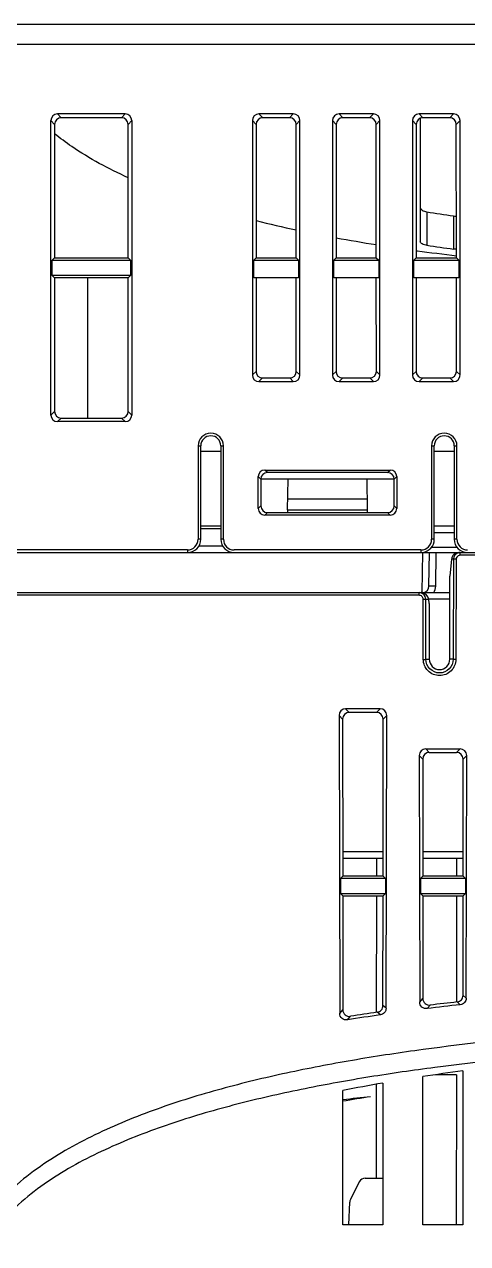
# Model space of a CAD drawing. Header units: millimetres. Extents: x 285 to 860, y 229 to 920.
# Drawn here: x 577 to 610.2, y 278.2 to 369.6 of the extents above; entities that cross this region are included whole.
import ezdxf

# ---------------------------------------------------------------- set-up
doc = ezdxf.new("R2010")
doc.units = ezdxf.units.MM
doc.header["$LTSCALE"] = 6
doc.layers.get('0').update_dxf_attribs({"linetype": 'CONTINUOUS'})

msp = doc.modelspace()

# ---------------------------------------------------------------- linework, layer by layer
for p, q in [((647.582, 369.614), (469.291, 369.614)), ((647.156, 368.114), (468.996, 368.114)), ((584.577, 362.896), (579.505, 362.896)), ((579.785, 362.616), (579.505, 362.896)), ((584.577, 362.896), (584.297, 362.616)), ((597.177, 362.896), (594.605, 362.896)), ((594.605, 362.896), (594.885, 362.616)), ((597.177, 362.896), (596.897, 362.616)), ((603.177, 362.896), (600.605, 362.896)), ((600.605, 362.896), (600.885, 362.616)), ((602.897, 362.616), (603.177, 362.896)), ((609.177, 362.896), (606.605, 362.896)), ((606.605, 362.896), (606.885, 362.616)), ((608.897, 362.616), (609.177, 362.896)), ((579.009, 340.328), (579.009, 362.4)), ((579.289, 362.12), (579.009, 362.4)), ((579.289, 362.12), (579.285, 352.107)), ((584.297, 362.616), (579.785, 362.616)), ((585.073, 362.4), (584.793, 362.12)), ((584.798, 352.107), (584.793, 362.12)), ((585.073, 362.4), (585.073, 340.328)), ((594.109, 362.4), (594.109, 343.328)), ((594.109, 362.4), (594.389, 362.12)), ((594.389, 362.12), (594.385, 352.107)), ((596.897, 362.616), (594.885, 362.616)), ((597.673, 362.4), (597.393, 362.12)), ((597.398, 352.107), (597.393, 362.12)), ((597.673, 343.328), (597.673, 362.4)), ((600.109, 362.4), (600.109, 343.328)), ((600.109, 362.4), (600.389, 362.12)), ((600.389, 362.12), (600.385, 352.107)), ((602.897, 362.616), (600.885, 362.616)), ((603.393, 362.12), (603.673, 362.4)), ((603.398, 352.107), (603.393, 362.12)), ((603.673, 343.328), (603.673, 362.4)), ((606.109, 362.4), (606.109, 343.328)), ((606.109, 362.4), (606.389, 362.12)), ((606.389, 362.12), (606.385, 352.107)), ((606.691, 362.576), (606.691, 353.32)), ((608.897, 362.616), (606.885, 362.616)), ((609.393, 362.12), (609.673, 362.4)), ((609.398, 352.107), (609.393, 362.12)), ((609.673, 343.328), (609.673, 362.4)), ((607.191, 355.557), (607.191, 353.051)), ((609.191, 355.257), (609.191, 352.772)), ((579.285, 352.107), (579.107, 351.929)), ((579.107, 350.798), (579.107, 351.929)), ((579.107, 351.929), (584.975, 351.929)), ((579.285, 352.107), (584.798, 352.107)), ((584.975, 351.929), (584.798, 352.107)), ((584.975, 351.929), (584.975, 350.798)), ((594.207, 351.929), (594.385, 352.107)), ((594.207, 351.929), (597.575, 351.929)), ((594.207, 350.614), (594.207, 351.929)), ((594.385, 352.107), (597.398, 352.107)), ((597.398, 352.107), (597.575, 351.929)), ((597.575, 351.929), (597.575, 350.614)), ((600.207, 351.929), (600.385, 352.107)), ((600.207, 351.929), (603.575, 351.929)), ((600.207, 350.614), (600.207, 351.929)), ((600.385, 352.107), (603.398, 352.107)), ((603.398, 352.107), (603.575, 351.929)), ((603.575, 351.929), (603.575, 350.614)), ((606.207, 351.929), (606.385, 352.107)), ((606.207, 351.929), (609.575, 351.929)), ((606.207, 350.614), (606.207, 351.929)), ((606.457, 352.648), (606.385, 352.658)), ((606.385, 352.107), (609.398, 352.107)), ((609.398, 352.107), (609.575, 351.929)), ((609.575, 351.929), (609.575, 350.614)), ((584.975, 350.798), (579.107, 350.798)), ((579.284, 350.621), (579.107, 350.798)), ((579.284, 350.621), (579.28, 340.598)), ((584.798, 350.621), (579.284, 350.621)), ((581.779, 340.102), (581.784, 350.621)), ((584.975, 350.798), (584.798, 350.621)), ((584.803, 340.598), (584.798, 350.621)), ((597.575, 350.614), (594.207, 350.614)), ((594.384, 350.614), (594.381, 343.6)), ((597.401, 343.6), (597.398, 350.614)), ((603.575, 350.614), (600.207, 350.614)), ((600.384, 350.614), (600.381, 343.6)), ((603.401, 343.6), (603.398, 350.614)), ((609.575, 350.614), (606.207, 350.614)), ((606.384, 350.614), (606.381, 343.6)), ((609.401, 343.6), (609.398, 350.614)), ((594.381, 343.6), (594.109, 343.328)), ((594.877, 343.103), (594.605, 342.831)), ((594.605, 342.831), (597.177, 342.831)), ((594.877, 343.103), (596.905, 343.103)), ((596.905, 343.103), (597.177, 342.831)), ((597.401, 343.6), (597.673, 343.328)), ((600.381, 343.6), (600.109, 343.328)), ((600.877, 343.103), (600.605, 342.831)), ((600.605, 342.831), (603.177, 342.831)), ((600.877, 343.103), (602.905, 343.103)), ((603.177, 342.831), (602.905, 343.103)), ((603.673, 343.328), (603.401, 343.6)), ((606.381, 343.6), (606.109, 343.328)), ((606.877, 343.103), (606.605, 342.831)), ((606.605, 342.831), (609.177, 342.831)), ((606.877, 343.103), (608.905, 343.103)), ((609.177, 342.831), (608.905, 343.103)), ((609.673, 343.328), (609.401, 343.6)), ((579.28, 340.598), (579.009, 340.328)), ((579.776, 340.102), (579.505, 339.831)), ((579.776, 340.102), (584.306, 340.102)), ((584.577, 339.831), (584.306, 340.102)), ((585.073, 340.328), (584.803, 340.598)), ((584.577, 339.831), (579.505, 339.831)), ((590.041, 338.014), (590.241, 338.014)), ((590.041, 338.014), (590.041, 331.014)), ((590.241, 331.014), (590.241, 338.014)), ((590.241, 337.614), (591.741, 337.614)), ((591.741, 338.014), (591.941, 338.014)), ((591.741, 338.014), (591.741, 331.014)), ((591.941, 331.014), (591.941, 338.014)), ((607.541, 338.014), (607.741, 338.014)), ((607.541, 338.014), (607.541, 331.014)), ((607.741, 331.014), (607.741, 338.014)), ((607.741, 337.614), (609.241, 337.614)), ((609.241, 338.014), (609.441, 338.014)), ((609.241, 338.014), (609.241, 331.014)), ((609.441, 331.014), (609.441, 338.014)), ((594.55, 333.321), (594.55, 335.707)), ((594.741, 335.516), (594.55, 335.707)), ((594.741, 335.516), (594.741, 333.512)), ((604.741, 335.514), (594.741, 335.514)), ((595.048, 336.205), (604.435, 336.205)), ((595.239, 336.014), (595.048, 336.205)), ((604.243, 336.014), (595.239, 336.014)), ((596.741, 333.214), (596.781, 335.514)), ((602.741, 333.214), (602.701, 335.514)), ((604.243, 336.014), (604.435, 336.205)), ((604.741, 335.516), (604.933, 335.707)), ((604.741, 333.512), (604.741, 335.516)), ((604.933, 335.707), (604.932, 333.321)), ((602.727, 334.014), (596.755, 334.014)), ((594.741, 333.512), (594.55, 333.321)), ((595.239, 333.014), (595.048, 332.823)), ((604.434, 332.823), (595.048, 332.823)), ((595.239, 333.014), (604.243, 333.014)), ((596.741, 333.214), (602.741, 333.214)), ((596.741, 333.214), (596.741, 333.014)), ((602.741, 333.014), (602.741, 333.214)), ((604.243, 333.014), (604.434, 332.823)), ((604.741, 333.512), (604.932, 333.321)), ((590.241, 332.014), (591.741, 332.014)), ((590.241, 331.817), (591.741, 331.817)), ((607.741, 332.014), (609.241, 332.014)), ((590.241, 331.014), (590.041, 331.014)), ((591.941, 331.014), (591.741, 331.014)), ((607.741, 331.014), (607.541, 331.014)), ((607.741, 331.522), (609.241, 331.522)), ((609.441, 331.014), (609.241, 331.014)), ((506.254, 330.014), (651.891, 330.014)), ((589.241, 330.214), (530.891, 330.214)), ((589.241, 330.214), (589.241, 330.014)), ((591.882, 330.505), (590.102, 330.505)), ((606.741, 330.214), (592.741, 330.214)), ((606.741, 330.214), (606.741, 330.014)), ((606.839, 327.014), (606.891, 330.014)), ((607.347, 327.505), (607.391, 330.014)), ((609.447, 330.407), (607.533, 330.407)), ((607.847, 327.505), (607.891, 330.014)), ((609.683, 329.81), (609.683, 330.014)), ((609.029, 329.514), (608.913, 328.252)), ((609.182, 329.514), (609.029, 329.514)), ((609.182, 329.514), (609.166, 322.014)), ((609.38, 329.51), (609.364, 322.01)), ((624.099, 329.81), (609.683, 329.81)), ((608.91, 322.014), (608.913, 328.252)), ((528.22, 327.014), (608.912, 327.014)), ((606.605, 326.81), (530.527, 326.81)), ((606.605, 326.81), (606.605, 327.014)), ((606.918, 322.01), (606.908, 326.51)), ((607.107, 326.514), (607.33, 326.514)), ((607.116, 322.014), (607.107, 326.514)), ((608.912, 326.522), (607.33, 326.522)), ((607.37, 326.185), (607.33, 326.514)), ((607.37, 326.185), (607.372, 322.014)), ((607.116, 322.014), (607.372, 322.014)), ((609.166, 322.014), (608.91, 322.014)), ((603.683, 318.302), (601.099, 318.302)), ((601.099, 318.302), (601.37, 318.031)), ((603.683, 318.302), (603.412, 318.031)), ((600.604, 317.805), (600.874, 317.535)), ((600.604, 317.805), (600.652, 295.468)), ((600.874, 317.535), (600.879, 305.751)), ((603.412, 318.031), (601.37, 318.031)), ((603.903, 305.751), (603.908, 317.535)), ((604.178, 317.805), (603.908, 317.535)), ((604.131, 295.847), (604.178, 317.805)), ((606.61, 314.798), (606.875, 314.533)), ((606.61, 314.798), (606.65, 296.317)), ((606.875, 314.533), (606.879, 305.751)), ((607.106, 315.295), (609.677, 315.295)), ((607.106, 315.295), (607.371, 315.03)), ((607.371, 315.03), (609.411, 315.03)), ((609.411, 315.03), (609.677, 315.295)), ((609.903, 305.751), (609.907, 314.533)), ((609.907, 314.533), (610.172, 314.798)), ((610.133, 296.609), (610.172, 314.798)), ((600.878, 307.605), (603.904, 307.605)), ((606.878, 307.605), (609.904, 307.605)), ((600.878, 307.114), (603.904, 307.114)), ((603.404, 307.114), (603.403, 305.751)), ((606.878, 307.114), (609.904, 307.114)), ((609.404, 307.114), (609.403, 305.751)), ((600.879, 305.751), (600.707, 305.579)), ((604.075, 305.579), (600.707, 305.579)), ((600.707, 305.579), (600.707, 304.448)), ((603.903, 305.751), (600.879, 305.751)), ((603.903, 305.751), (604.075, 305.579)), ((604.075, 305.579), (604.075, 304.448)), ((606.879, 305.751), (606.707, 305.579)), ((610.075, 305.579), (606.707, 305.579)), ((606.707, 305.579), (606.707, 304.448)), ((609.903, 305.751), (606.879, 305.751)), ((609.903, 305.751), (610.075, 305.579)), ((610.075, 305.579), (610.075, 304.448)), ((600.707, 304.448), (604.075, 304.448)), ((600.879, 304.275), (600.707, 304.448)), ((603.903, 304.275), (604.075, 304.448)), ((606.707, 304.448), (610.075, 304.448)), ((606.879, 304.275), (606.707, 304.448)), ((609.903, 304.275), (610.075, 304.448)), ((600.879, 304.275), (603.903, 304.275)), ((600.879, 304.275), (600.883, 295.739)), ((603.403, 304.275), (603.399, 295.557)), ((603.899, 296.047), (603.903, 304.275)), ((606.879, 304.275), (609.903, 304.275)), ((606.879, 304.275), (606.883, 296.58)), ((609.403, 304.275), (609.399, 296.325)), ((609.9, 296.818), (609.903, 304.275)), ((606.65, 296.317), (606.883, 296.58)), ((609.69, 296.117), (609.458, 296.325)), ((610.133, 296.609), (609.9, 296.818)), ((600.652, 295.468), (600.883, 295.739)), ((601.228, 294.979), (601.458, 295.249)), ((603.705, 295.356), (603.474, 295.557)), ((604.131, 295.847), (603.899, 296.047)), ((607.208, 295.825), (607.44, 296.088)), ((606.891, 279.614), (606.891, 290.73)), ((609.397, 290.87), (607.836, 290.87)), ((609.397, 290.87), (609.392, 279.609)), ((609.891, 291.154), (609.891, 279.614)), ((603.397, 290.155), (603.394, 283.114)), ((603.891, 290.242), (603.891, 279.614)), ((600.891, 279.614), (600.891, 289.681)), ((602.122, 282.837), (601.459, 281.511)), ((602.569, 283.114), (603.891, 283.114)), ((601.347, 279.614), (601.406, 281.305)), ((603.891, 279.614), (600.891, 279.614)), ((609.891, 279.614), (606.891, 279.614))]:
    msp.add_line(p, q)
for centre, radius, start, end in [((616.187, 442.721), 90.486, 256.05817, 258.01486), ((628.25, 489.1), 135.193, 261.03839, 261.8955), ((623.417, 479.252), 127.729, 259.61183, 260.98246), ((629.252, 503.917), 152.471, 261.68075, 262.43959), ((629.584, 520.967), 169.901, 262.17642, 263.18302), ((590.991, 338.014), 0.95, 0, 180), ((590.991, 338.014), 0.75, 0, 180), ((608.491, 338.014), 0.95, 0, 180), ((608.491, 338.014), 0.75, 0, 180), ((589.241, 331.014), 1, 270, 360), ((589.241, 331.014), 0.8, 270, 360), ((592.741, 331.014), 1, 180, 270), ((592.741, 331.014), 0.8, 180, 270), ((606.741, 331.014), 0.8, 270, 0), ((606.741, 331.014), 1, 277.62047, 360), ((610.241, 331.014), 1, 180, 270), ((610.241, 331.014), 0.8, 180, 270), ((609.68, 329.513), 0.498, 174.6489, 179.91939), ((609.683, 329.513), 0.501, 119.12257, 174.64849), ((606.847, 327.514), 0.5, 270, 359), ((606.605, 326.512), 0.502, 26.09446, 84.7782), ((631.546, 99.636), 197.925, 96.40731, 96.99572), ((626.063, 140.342), 156.618, 98.20736, 99.124), ((626.102, 140.331), 156.866, 98.2939, 99.03904), ((631.529, 99.465), 197.861, 96.33691, 97.0606), ((630.275, 136.026), 156.461, 97.48587, 98.5954), ((624.165, 173.594), 118.397, 99.85995, 101.33698), ((636.338, -20.203), 311.216, 96.15429, 96.54003), ((624.818, 148.602), 142.304, 98.83036, 99.67988), ((602.569, 282.614), 0.5, 90, 153.43495), ((601.906, 281.288), 0.5, 153.43495, 178)]:
    msp.add_arc(centre, radius, start, end)
for centre, major_axis, ratio, start_param, end_param in [((579.512, 362.392), (0.359, -0.359), 0.985257, 2.363621, 3.919564), ((584.57, 362.392), (0.359, 0.359), 0.985257, -0.777972, 0.777972), ((594.612, 362.392), (0.359, -0.359), 0.985257, 2.363621, 3.919564), ((597.17, 362.392), (0.359, 0.359), 0.985257, -0.777972, 0.777972), ((600.612, 362.392), (0.359, -0.359), 0.985257, 2.363621, 3.919564), ((603.17, 362.392), (0.359, 0.359), 0.985257, -0.777972, 0.777972), ((606.612, 362.392), (0.359, -0.359), 0.985257, 2.363621, 3.919564), ((609.17, 362.392), (0.359, 0.359), 0.985257, -0.777972, 0.777972), ((579.793, 362.112), (0.364, -0.353), 0.985673, 2.348776, 3.904719), ((584.29, 362.112), (0.364, 0.353), 0.985673, -0.763127, 0.792817), ((594.893, 362.112), (0.364, -0.353), 0.985673, 2.348776, 3.904719), ((596.89, 362.112), (0.364, 0.353), 0.985673, -0.763127, 0.792817), ((600.893, 362.112), (0.364, -0.353), 0.985673, 2.348776, 3.904719), ((602.89, 362.112), (0.364, 0.353), 0.985673, -0.763127, 0.792817), ((606.893, 362.112), (0.364, -0.353), 0.985673, 2.348776, 3.904719), ((608.89, 362.112), (0.364, 0.353), 0.985673, -0.763127, 0.792817), ((594.612, 343.335), (0.359, 0.359), 0.985257, 2.363621, 3.919564), ((594.885, 343.607), (0.354, 0.364), 0.984828, -3.933589, -2.377646), ((596.897, 343.607), (-0.354, 0.364), 0.984828, -3.905539, -2.349596), ((597.17, 343.335), (0.359, -0.359), 0.985257, -0.777972, 0.777972), ((600.612, 343.335), (0.359, 0.359), 0.985257, 2.363621, 3.919564), ((600.885, 343.607), (0.354, 0.364), 0.984828, -3.933589, -2.377646), ((602.897, 343.607), (-0.354, 0.364), 0.984828, -3.905539, -2.349596), ((603.17, 343.335), (0.359, -0.359), 0.985257, -0.777972, 0.777972), ((606.612, 343.335), (0.359, 0.359), 0.985257, 2.363621, 3.919564), ((606.885, 343.607), (0.354, 0.364), 0.984828, -3.933589, -2.377646), ((608.897, 343.607), (-0.354, 0.364), 0.984828, -3.905539, -2.349596), ((609.17, 343.335), (0.359, -0.359), 0.985257, -0.777972, 0.777972), ((579.512, 340.335), (0.359, 0.359), 0.985257, 2.363621, 3.919564), ((579.783, 340.606), (0.354, 0.364), 0.984828, -3.933589, -2.377646), ((584.299, 340.606), (-0.354, 0.364), 0.984828, -3.905539, -2.349596), ((584.57, 340.335), (0.359, -0.359), 0.985257, -0.777972, 0.777972), ((595.051, 335.703), (0.356, -0.356), 0.99243, 2.359841, 3.923344), ((595.243, 335.512), (0.364, -0.349), 0.992727, 2.338916, 3.90242), ((604.239, 335.512), (0.364, 0.349), 0.992727, -0.760827, 0.802676), ((604.431, 335.703), (0.356, 0.356), 0.99243, -0.781752, 0.781752), ((595.052, 333.325), (0.356, 0.356), 0.992435, -3.923041, -2.360144), ((595.243, 333.516), (0.349, 0.363), 0.992126, -3.942362, -2.379465), ((604.239, 333.516), (-0.349, 0.363), 0.992126, -3.903721, -2.340824), ((604.43, 333.325), (-0.356, 0.356), 0.992435, -3.923041, -2.360144), ((609.533, 329.514), (0.394, 0.347), 0.91209, 0.803163, 2.37396), ((606.826, 326.514), (-0.4, 0.354), 0.884725, -2.356194, -0.785398), ((601.108, 317.797), (-0.337, 0.381), 0.983014, -0.715124, 0.84082), ((603.675, 317.797), (0.337, 0.381), 0.983014, -0.84082, 0.715124), ((601.378, 317.527), (-0.354, 0.364), 0.984828, -0.763947, 0.791997), ((603.405, 317.527), (0.354, 0.364), 0.984828, -0.791997, 0.763947), ((607.114, 314.791), (-0.337, 0.381), 0.983014, -0.715124, 0.84082), ((607.379, 314.526), (-0.354, 0.364), 0.984828, -0.763947, 0.791997), ((609.403, 314.526), (0.354, 0.364), 0.984828, -0.791997, 0.763947), ((609.668, 314.791), (0.337, 0.381), 0.983014, -0.84082, 0.715124)]:
    msp.add_ellipse(centre, major_axis=major_axis, ratio=ratio, start_param=start_param, end_param=end_param)
for points, knots in [([(584.795, 358.118), (583.333, 358.785), (581.43, 359.802), (579.704, 361.076), (579.287, 361.414)], [0, 0, 0, 0, 0.749792, 1, 1, 1, 1]), ([(606.691, 355.882), (606.691, 355.803), (606.867, 355.629), (607.064, 355.577), (607.191, 355.557)], [0, 0, 0, 0, 0.382292, 1, 1, 1, 1]), ([(607.191, 353.051), (607.067, 353.069), (606.89, 353.108), (606.691, 353.249), (606.691, 353.32)], [0, 0, 0, 0, 0.638631, 1, 1, 1, 1]), ([(609.38, 329.51), (609.357, 329.51), (609.291, 329.512), (609.224, 329.508), (609.182, 329.514)], [0, 0, 0, 0, 0.356502, 1, 1, 1, 1]), ([(607.847, 327.505), (607.783, 327.506), (607.666, 327.507), (607.526, 327.509), (607.438, 327.508), (607.389, 327.51), (607.367, 327.504), (607.347, 327.508), (607.347, 327.505)], [0, 0, 0, 0, 0.38252, 0.706801, 0.831043, 0.923531, 0.980442, 1, 1, 1, 1]), ([(606.908, 326.51), (606.908, 326.587), (606.843, 326.747), (606.682, 326.81), (606.605, 326.81)], [0, 0, 0, 0, 0.499478, 1, 1, 1, 1]), ([(606.908, 326.51), (606.932, 326.51), (606.998, 326.512), (607.065, 326.508), (607.107, 326.514)], [0, 0, 0, 0, 0.356502, 1, 1, 1, 1]), ([(606.918, 322.01), (606.941, 322.01), (607.008, 322.012), (607.074, 322.008), (607.116, 322.014)], [0, 0, 0, 0, 0.356502, 1, 1, 1, 1]), ([(609.364, 322.01), (609.364, 321.699), (609.099, 321.05), (608.141, 320.659), (607.184, 321.05), (606.919, 321.699), (606.918, 322.01)], [0, 0, 0, 0, 0.24969, 0.499932, 0.75025, 1, 1, 1, 1]), ([(609.166, 322.014), (609.165, 321.753), (608.943, 321.21), (608.141, 320.882), (607.339, 321.21), (607.117, 321.753), (607.116, 322.014)], [0, 0, 0, 0, 0.249685, 0.499933, 0.750256, 1, 1, 1, 1]), ([(607.372, 322.014), (607.372, 321.817), (607.538, 321.409), (608.141, 321.163), (608.744, 321.409), (608.91, 321.817), (608.91, 322.014)], [0, 0, 0, 0, 0.24999, 0.499994, 0.749995, 1, 1, 1, 1]), ([(609.364, 322.01), (609.341, 322.01), (609.275, 322.012), (609.208, 322.008), (609.166, 322.014)], [0, 0, 0, 0, 0.356502, 1, 1, 1, 1]), ([(607.208, 295.825), (607.073, 295.809), (606.774, 295.895), (606.65, 296.181), (606.65, 296.317)], [0, 0, 0, 0, 0.500063, 1, 1, 1, 1]), ([(606.883, 296.58), (606.883, 296.444), (607.006, 296.158), (607.305, 296.071), (607.44, 296.088)], [0, 0, 0, 0, 0.50007, 1, 1, 1, 1]), ([(609.458, 296.325), (609.576, 296.338), (609.809, 296.455), (609.899, 296.7), (609.9, 296.818)], [0, 0, 0, 0, 0.500024, 1, 1, 1, 1]), ([(610.133, 296.609), (610.133, 296.491), (610.042, 296.246), (609.808, 296.13), (609.69, 296.117)], [0, 0, 0, 0, 0.499923, 1, 1, 1, 1]), ([(601.228, 294.979), (601.091, 294.957), (600.782, 295.037), (600.652, 295.329), (600.652, 295.468)], [0, 0, 0, 0, 0.500065, 1, 1, 1, 1]), ([(600.883, 295.739), (600.883, 295.6), (601.012, 295.308), (601.321, 295.227), (601.458, 295.249)], [0, 0, 0, 0, 0.500089, 1, 1, 1, 1]), ([(603.474, 295.557), (603.589, 295.573), (603.813, 295.693), (603.899, 295.932), (603.899, 296.047)], [0, 0, 0, 0, 0.500023, 1, 1, 1, 1]), ([(604.131, 295.847), (604.131, 295.731), (604.044, 295.492), (603.819, 295.373), (603.705, 295.356)], [0, 0, 0, 0, 0.499927, 1, 1, 1, 1]), ([(647.115, 294.968), (643.756, 294.969), (637.039, 294.905), (626.968, 294.564), (616.912, 293.914), (608.559, 293.029), (601.916, 292.028), (596.964, 291.095), (592.061, 289.931), (587.236, 288.467), (582.553, 286.596), (578.863, 284.551), (576.206, 282.485), (574.447, 280.667), (573.063, 278.541), (572.537, 276.917), (572.409, 276.087)], [0, 0, 0, 0, 0.125015, 0.250029, 0.375041, 0.500047, 0.562553, 0.625059, 0.687562, 0.750062, 0.812558, 0.87503, 0.90629, 0.937542, 0.968767, 1, 1, 1, 1]), ([(647.137, 293.502), (643.851, 293.503), (637.279, 293.442), (627.425, 293.118), (617.585, 292.501), (609.409, 291.667), (602.904, 290.728), (598.052, 289.856), (593.241, 288.776), (588.498, 287.425), (584.64, 285.997), (581.666, 284.596), (579.516, 283.384), (577.489, 281.974), (575.662, 280.307), (574.175, 278.32), (573.598, 276.742), (573.474, 275.931)], [0, 0, 0, 0, 0.125018, 0.250034, 0.375049, 0.500058, 0.562565, 0.625071, 0.687574, 0.750073, 0.812564, 0.84382, 0.875079, 0.906333, 0.93758, 0.968795, 1, 1, 1, 1])]:
    msp.add_open_spline(points, degree=3, knots=knots)
for points in [[(609.191, 355.257), (609.259, 355.247), (609.328, 355.243), (609.397, 355.247)], [(609.398, 352.76), (609.329, 352.758), (609.259, 352.763), (609.191, 352.772)], [(609.683, 330.014), (609.599, 330.014), (609.512, 329.991), (609.439, 329.95)], [(609.536, 329.772), (609.447, 329.723), (609.381, 329.612), (609.38, 329.51)], [(609.683, 329.81), (609.632, 329.81), (609.58, 329.797), (609.536, 329.772)], [(607.708, 327.014), (607.795, 327.16), (607.844, 327.335), (607.847, 327.505)], [(607.107, 326.514), (607.107, 326.589), (607.089, 326.665), (607.056, 326.733)]]:
    msp.add_open_spline(points, degree=3)

doc.saveas('drawing.dxf')
